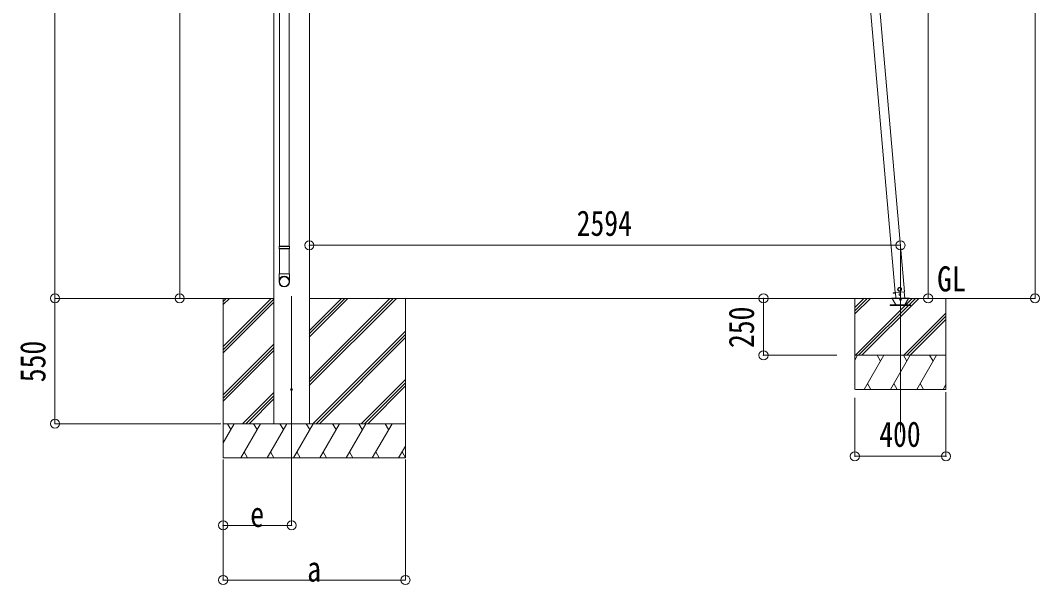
# Model space of a CAD drawing. Units: millimetres at full size, sheet at 1:40. Extents: x -11181 to 11305, y -7804 to 7716.
# Drawn here: x 4144 to 8617, y -2377 to 99 of the extents above; entities that cross this region are included whole.
import ezdxf
from ezdxf.enums import TextEntityAlignment as Align

# ---------------------------------------------------------------- set-up
doc = ezdxf.new("R2010")
doc.units = ezdxf.units.MM
doc.header["$LTSCALE"] = 40
doc.header["$PDMODE"] = 32
doc.header["$PDSIZE"] = 40
for name, color, linetype, lineweight in [('0-0_0', 7, 'Continuous', 9), ('0-1_本体', 4, 'Continuous', 9), ('0-2_部品', 7, 'Continuous', 9), ('0-8_PARTS2', 2, 'Continuous', 9), ('0-A_寸法', 6, 'Continuous', 9), ('1-0_FRAME', 7, 'Continuous', 9), ('1-1_GLASS', 4, 'Continuous', 9), ('1-2_GLASS_SEAL', 4, 'Continuous', 9), ('1-8', 2, 'Continuous', 9), ('1-A', 6, 'Continuous', 9)]:
    doc.layers.add(name, color=color, linetype=linetype, lineweight=lineweight)
doc.styles.add('ＭＳ ゴシック', font='')
doc.styles.get('ＭＳ ゴシック').set_extended_font_data('MS Gothic')

msp = doc.modelspace()

# ---------------------------------------------------------------- linework, layer by layer
at = {"layer": '0-0_0', "color": 6}
for p, q in [((8596.79, -1120.82), (8596.79, 2267.78)), ((8127.78, 2067.38), (8127.78, -1120.82))]:
    msp.add_line(p, q, dxfattribs=at)
at = {"layer": '0-0_0'}
for p, q in [((4659.75, -1120.82), (5256.08, -1120.82)), ((5033.83, -1120.82), (5033.83, -1820.82)), ((5033.83, -1332.04), (5245.06, -1120.82)), ((5033.83, -1148.2), (5061.21, -1120.82)), ((5033.83, -1134.06), (5047.07, -1120.82)), ((5033.83, -1346.19), (5256.08, -1123.94)), ((5033.83, -1360.33), (5256.08, -1138.08)), ((5411.58, -1503.08), (5793.85, -1120.82)), ((5411.58, -1474.79), (5765.56, -1120.82)), ((5411.58, -1488.93), (5779.71, -1120.82)), ((5411.58, -1290.95), (5581.71, -1120.82)), ((5411.58, -1276.8), (5567.57, -1120.82)), ((5411.58, -1262.66), (5553.43, -1120.82)), ((5411.58, -1120.82), (8552.47, -1120.82)), ((5833.83, -1120.82), (5833.83, -1820.82)), ((5427.69, -1670.82), (5833.83, -1264.68)), ((5441.83, -1670.82), (5833.83, -1278.82)), ((5455.98, -1670.82), (5833.83, -1292.96)), ((5033.83, -1544.17), (5256.08, -1321.93)), ((5033.83, -1558.32), (5256.08, -1336.07)), ((5033.83, -1572.46), (5256.08, -1350.21)), ((5639.82, -1670.82), (5833.83, -1476.81)), ((5653.97, -1670.82), (5833.83, -1490.95)), ((5668.11, -1670.82), (5833.83, -1505.09)), ((5119.32, -1670.82), (5256.08, -1534.06)), ((5133.47, -1670.82), (5256.08, -1548.2)), ((5147.61, -1670.82), (5256.08, -1562.34)), ((5033.83, -1754.65), (5082.23, -1670.81)), ((5833.83, -1670.82), (5033.83, -1670.82)), ((5067.23, -1696.8), (5052.23, -1670.81)), ((5111.1, -1820.81), (5197.7, -1670.82)), ((5182.7, -1696.8), (5167.7, -1670.82)), ((5226.57, -1820.82), (5313.17, -1670.82)), ((5298.17, -1696.8), (5283.17, -1670.82)), ((5342.04, -1820.82), (5428.64, -1670.82)), ((5413.64, -1696.8), (5398.64, -1670.81)), ((5457.51, -1820.82), (5544.11, -1670.82)), ((5529.11, -1696.8), (5514.11, -1670.82)), ((5572.98, -1820.82), (5659.58, -1670.82)), ((5629.58, -1670.82), (5644.58, -1696.8)), ((5688.45, -1820.82), (5775.05, -1670.82)), ((5760.05, -1696.8), (5745.05, -1670.82)), ((5803.92, -1820.82), (5833.83, -1769.01)), ((5033.83, -1820.82), (5833.83, -1820.82)), ((5126.1, -1794.84), (5141.1, -1820.81)), ((5241.57, -1794.83), (5256.57, -1820.82)), ((5357.04, -1794.84), (5372.04, -1820.82)), ((5472.51, -1794.84), (5487.51, -1820.82)), ((5587.98, -1794.84), (5602.98, -1820.82)), ((5703.45, -1794.84), (5718.45, -1820.82)), ((5818.92, -1794.84), (5833.92, -1820.82))]:
    msp.add_line(p, q, dxfattribs=at)
at = {"layer": '0-1_本体'}
for p, q in [((5412.08, 1809.18), (5412.08, -1670.82)), ((5256.58, 1769.48), (5256.58, -1670.82))]:
    msp.add_line(p, q, dxfattribs=at)
at = {"layer": '0-2_部品'}
for p, q in [((5281.08, 236.94), (5281.08, -891.25)), ((5323.08, 236.94), (5323.08, -891.25)), ((5279.08, -893.25), (5280.08, -891.25)), ((5325.08, -893.25), (5279.08, -893.25)), ((5324.08, -891.25), (5280.08, -891.25)), ((5325.08, -893.25), (5324.08, -891.25)), ((5325.08, -893.25), (5325.08, -901.25)), ((5325.08, -901.25), (5279.08, -901.25)), ((5324.08, -903.25), (5280.08, -903.25)), ((5281.08, -903.25), (5281.08, -1013.25)), ((5323.08, -903.25), (5323.08, -1013.25)), ((5325.08, -901.25), (5324.08, -903.25)), ((5279.08, -1047.39), (5279.08, -1013.25)), ((5325.08, -1013.25), (5279.08, -1013.25)), ((5325.08, -1047.39), (5325.08, -1013.25))]:
    msp.add_line(p, q, dxfattribs=at)
msp.add_lwpolyline([(5279.08, -893.25), (5279.08, -901.25), (5280.08, -903.25)], dxfattribs=at)
at = {"layer": '0-2_部品', "color": 4}
msp.add_circle((5334.08, -1520.82), 4.5, dxfattribs=at)
at = {"layer": '0-2_部品'}
for centre, major_axis, ratio, start_param, end_param in [((5302.08, -1045.65), (-23, 0), 0.996195, 3.1415927, 6.2831853), ((5302.08, -1047.39), (-23, 0), 0.996195, 3.1415927, 6.2831853), ((5302.08, -1047.39), (0, -23.43), 0.981806, 4.712389, 7.8539816)]:
    msp.add_ellipse(centre, major_axis=major_axis, ratio=ratio, start_param=start_param, end_param=end_param, dxfattribs=at)
msp.add_ellipse((5302.08, -1047.39), major_axis=(21, 0), ratio=0.996195, dxfattribs=at)
at = {"layer": '0-8_PARTS2'}
msp.add_line((5334.08, -1111.61), (5334.08, -1870.82), dxfattribs=at)
at = {"layer": '0-A_寸法'}
for p, q in [((4295.51, -1120.82), (4295.51, 1785.58)), ((4843.48, -1120.82), (4843.48, 1679.18)), ((4295.51, -1120.82), (5023.62, -1120.82)), ((4295.51, -1670.82), (4295.51, -1120.82)), ((8127.78, -1120.82), (7798.95, -1120.82)), ((8596.79, -1120.82), (8127.78, -1120.82)), ((4295.51, -1670.82), (5023.62, -1670.82)), ((5033.83, -2357.18), (5033.83, -1828.24)), ((5033.83, -2117.2), (5033.83, -1828.24)), ((5334.08, -2117.2), (5334.08, -1828.24)), ((5833.83, -2357.18), (5833.83, -1828.24)), ((5334.08, -2117.2), (5033.83, -2117.2)), ((5033.83, -2357.18), (5833.83, -2357.18))]:
    msp.add_line(p, q, dxfattribs=at)
for p in [(4295.51, -1120.82), (4843.48, -1120.82), (8127.78, -1120.82), (8596.79, -1120.82), (4295.51, -1670.82), (5033.83, -2117.2), (5334.08, -2117.2), (5033.83, -2357.18), (5833.83, -2357.18)]:
    msp.add_point(p, dxfattribs=at)
at = {"layer": '1-0_FRAME'}
for p, q in [((7805.97, -1160.89), (7846.04, -1120.82)), ((7805.97, -1189.18), (7874.33, -1120.82)), ((7805.97, -1175.03), (7860.19, -1120.82)), ((7805.97, -1120.82), (7805.97, -1520.82)), ((7808.17, -1370.82), (8058.18, -1120.82)), ((7822.32, -1370.82), (8072.32, -1120.82)), ((7836.46, -1370.82), (8086.46, -1120.82)), ((8205.97, -1120.82), (8205.97, -1520.82)), ((8020.31, -1370.82), (8205.97, -1185.16)), ((8034.45, -1370.82), (8205.97, -1199.3)), ((8048.59, -1370.82), (8205.97, -1213.44)), ((7805.97, -1391.41), (7817.86, -1370.81)), ((7808.11, -1370.82), (8205.97, -1370.82)), ((7846.73, -1520.81), (7933.33, -1370.82)), ((7918.33, -1396.8), (7903.33, -1370.82)), ((7962.2, -1520.82), (8048.8, -1370.82)), ((8033.8, -1396.8), (8018.8, -1370.82)), ((8077.67, -1520.81), (8164.27, -1370.82)), ((8149.27, -1396.8), (8134.27, -1370.81)), ((7861.73, -1494.84), (7876.72, -1520.81)), ((7977.2, -1494.83), (7992.2, -1520.82)), ((8092.67, -1494.83), (8107.67, -1520.81)), ((8193.14, -1520.81), (8205.97, -1498.6)), ((7808.11, -1520.82), (8200.7, -1520.82)), ((7813.38, -1520.82), (8205.97, -1520.82))]:
    msp.add_line(p, q, dxfattribs=at)
at = {"layer": '1-1_GLASS'}
for p, q in [((7974.4, -1096.47), (7984.27, -1095.6)), ((7984.26, -1095.6), (7974.4, -1096.46)), ((7974.4, -1096.47), (7974.58, -1098.46)), ((7984.44, -1097.59), (7974.58, -1098.46)), ((7983.27, -1095.39), (8024.11, -1091.82)), ((7984.24, -1095.3), (7986.35, -1119.47)), ((8024.76, -1120.14), (8022.29, -1091.97)), ((7966.08, -1119.82), (8046.08, -1119.82)), ((7966.08, -1120.82), (7966.08, -1119.82)), ((7966.08, -1120.82), (8046.08, -1120.82)), ((7984.78, -1146.82), (7970.06, -1121.32)), ((8042.12, -1121.32), (8027.4, -1146.82)), ((8046.08, -1119.82), (8046.08, -1120.82))]:
    msp.add_line(p, q, dxfattribs=at)
msp.add_lwpolyline([(7974.4, -1096.46), (7974.58, -1098.45), (7984.44, -1097.59)], dxfattribs=at)
for points in [[(8001.5, -1073.54), (7995.35, -1077.84), (7996, -1085.32), (8002.8, -1088.49), (8008.95, -1084.19), (8008.3, -1076.71)], [(8050.84, -1151.82), (8050.84, -1149.82), (7960.84, -1149.82), (7960.84, -1151.82)]]:
    msp.add_lwpolyline(points, close=True, dxfattribs=at)
for centre, radius in [((8002.15, -1081.01), 8.5), ((8002.15, -1081.01), 7.7), ((8002.15, -1081.01), 6.5), ((8003.79, -1104.23), 4)]:
    msp.add_circle(centre, radius, dxfattribs=at)
for centre, radius, start, end in [((7969.19, -1121.82), 1, 30, 90), ((7989.97, -1143.82), 6, 210, 270), ((8006.09, -1125.82), 4.25, 183.37229, 176.62771), ((8022.2, -1143.82), 6, 270, 330), ((8042.98, -1121.82), 1, 90, 150)]:
    msp.add_arc(centre, radius, start, end, dxfattribs=at)
at = {"layer": '1-2_GLASS_SEAL'}
for p, q in [((8024.12, -1091.81), (7889.21, 449.03)), ((7983.28, -1095.39), (7848.36, 445.45))]:
    msp.add_line(p, q, dxfattribs=at)
at = {"layer": '1-8'}
msp.add_line((8006.08, -1707.66), (8006.08, -1115.72), dxfattribs=at)
at = {"layer": '1-A'}
for p, q in [((5412.08, -887.86), (5412.08, -654.91)), ((5412.08, -887.86), (8006.08, -887.86)), ((8006.08, -887.86), (8006.08, -1120.82)), ((7405.05, -1120.82), (7726.69, -1120.82)), ((7405.05, -1370.82), (7405.05, -1120.82)), ((7405.05, -1370.82), (7726.69, -1370.82)), ((7805.97, -1813.87), (7805.97, -1556.81)), ((8205.97, -1813.87), (8205.97, -1533.16)), ((7805.97, -1813.87), (8205.97, -1813.87))]:
    msp.add_line(p, q, dxfattribs=at)
for p in [(5412.08, -887.86), (8006.08, -887.86), (7405.05, -1120.82), (7405.05, -1370.82), (7805.97, -1813.87), (8205.97, -1813.87)]:
    msp.add_point(p, dxfattribs=at)

# ---------------------------------------------------------------- texts
at = {"layer": '0-0_0', "style": 'ＭＳ ゴシック', "width": 0.85}
msp.add_text('GL', height=110, dxfattribs=at).set_placement((8167.08, -1123.25), align=Align.BOTTOM_LEFT)
at = {"layer": '0-A_寸法', "color": 7, "style": 'ＭＳ ゴシック', "width": 0.8}
msp.add_text('550', height=111.4, rotation=90, dxfattribs=at).set_placement((4287.51, -1488.82), align=Align.BOTTOM_LEFT)
for s, p in [('e', (5152.83, -2157.2)), ('a', (5402.83, -2397.18))]:
    msp.add_text(s, height=111.4, dxfattribs=at).set_placement(p, align=Align.BOTTOM_LEFT)
at = {"layer": '1-A', "color": 7, "style": 'ＭＳ ゴシック', "width": 0.8}
for s, p in [('2594', (6585.08, -879.86)), ('400', (7912.97, -1805.87))]:
    msp.add_text(s, height=111.4, dxfattribs=at).set_placement(p, align=Align.BOTTOM_LEFT)
msp.add_text('250', height=111.4, rotation=90, dxfattribs=at).set_placement((7397.05, -1338.82), align=Align.BOTTOM_LEFT)

doc.saveas('drawing.dxf')
